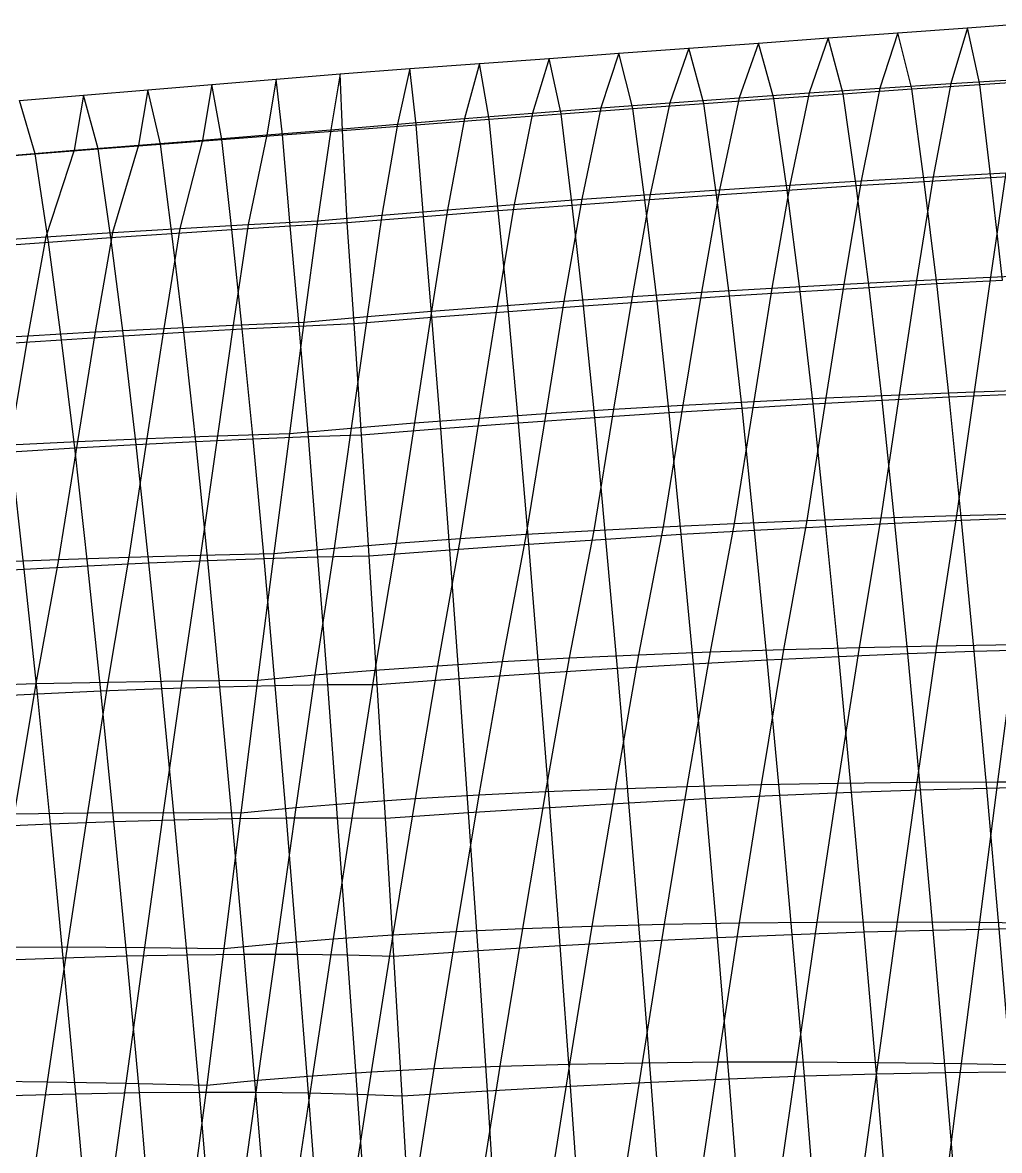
# Model space of a CAD drawing. Extents: x -429 to 429, y -1 to 209.
# Drawn here: x -342.63 to -325.05, y 180.01 to 200.31 of the extents above; entities that cross this region are included whole.
import ezdxf

# ---------------------------------------------------------------- set-up
doc = ezdxf.new("R2010")
doc.units = 0

msp = doc.modelspace()

# ---------------------------------------------------------------- linework, layer by layer
at = {"layer": 'default', "color": 5, "linetype": 'CONTINUOUS'}
for p, q in [((-325.628, 200.216, 116.502), (-324.374, 200.308, 115.366)), ((-328.136, 200.032, 118.772), (-326.882, 200.124, 117.637)), ((-326.882, 200.124, 117.637), (-327.206, 199.127, 117.344)), ((-326.882, 200.124, 117.637), (-325.628, 200.216, 116.502)), ((-325.628, 200.216, 116.502), (-325.926, 199.21, 116.236)), ((-330.645, 199.848, 121.042), (-329.391, 199.94, 119.907)), ((-329.391, 199.94, 119.907), (-329.737, 198.955, 119.595)), ((-329.391, 199.94, 119.907), (-328.136, 200.032, 118.772)), ((-328.136, 200.032, 118.772), (-328.476, 199.043, 118.464)), ((-333.154, 199.664, 123.312), (-331.899, 199.756, 122.177)), ((-331.899, 199.756, 122.177), (-332.227, 198.773, 121.891)), ((-331.899, 199.756, 122.177), (-330.645, 199.848, 121.042)), ((-330.645, 199.848, 121.042), (-330.987, 198.866, 120.738)), ((-335.662, 199.48, 125.582), (-334.408, 199.572, 124.447)), ((-334.408, 199.572, 124.447), (-334.677, 198.581, 124.232)), ((-334.408, 199.572, 124.447), (-333.154, 199.664, 123.312)), ((-333.154, 199.664, 123.312), (-333.457, 198.678, 123.056)), ((-339.226, 199.196, 129.067), (-338.071, 199.292, 127.892)), ((-338.071, 199.292, 127.892), (-338.24, 198.286, 127.792)), ((-338.071, 199.292, 127.892), (-336.917, 199.388, 126.718)), ((-336.917, 199.388, 126.718), (-337.085, 198.378, 126.616)), ((-336.917, 199.388, 126.718), (-337.085, 198.378, 126.616)), ((-336.917, 199.388, 126.718), (-335.662, 199.48, 125.582)), ((-335.662, 199.48, 125.582), (-335.886, 198.481, 125.419)), ((-325.926, 199.21, 116.236), (-324.636, 199.289, 115.139)), ((-341.536, 199.003, 131.416), (-340.381, 199.099, 130.241)), ((-340.381, 199.099, 130.241), (-340.55, 198.101, 130.143)), ((-340.381, 199.099, 130.241), (-339.226, 199.196, 129.067)), ((-339.226, 199.196, 129.067), (-339.395, 198.194, 128.968)), ((-328.476, 199.043, 118.464), (-327.206, 199.127, 117.344)), ((-327.206, 199.127, 117.344), (-327.543, 197.46, 117.084)), ((-327.206, 199.127, 117.344), (-325.926, 199.21, 116.236)), ((-325.926, 199.21, 116.236), (-326.246, 197.534, 115.991)), ((-342.69, 198.907, 132.59), (-341.536, 199.003, 131.416)), ((-341.536, 199.003, 131.416), (-341.704, 198.009, 131.319)), ((-330.987, 198.866, 120.738), (-329.737, 198.955, 119.595)), ((-329.737, 198.955, 119.595), (-330.089, 197.301, 119.325)), ((-329.737, 198.955, 119.595), (-328.476, 199.043, 118.464)), ((-328.476, 199.043, 118.464), (-328.824, 197.382, 118.195)), ((-333.457, 198.678, 123.056), (-332.227, 198.773, 121.891)), ((-332.227, 198.773, 121.891), (-332.57, 197.128, 121.641)), ((-332.227, 198.773, 121.891), (-330.987, 198.866, 120.738)), ((-330.987, 198.866, 120.738), (-331.338, 197.216, 120.474)), ((-337.085, 198.378, 126.616), (-335.886, 198.481, 125.419)), ((-335.886, 198.481, 125.419), (-336.165, 196.841, 125.246)), ((-335.886, 198.481, 125.419), (-334.677, 198.581, 124.232)), ((-334.677, 198.581, 124.232), (-334.984, 196.94, 124.027)), ((-334.677, 198.581, 124.232), (-333.457, 198.678, 123.056)), ((-333.457, 198.678, 123.056), (-333.786, 197.036, 122.825)), ((-339.395, 198.194, 128.968), (-338.24, 198.286, 127.792)), ((-338.24, 198.286, 127.792), (-338.574, 196.673, 127.565)), ((-338.24, 198.286, 127.792), (-337.085, 198.378, 126.616)), ((-337.085, 198.378, 126.616), (-337.328, 196.739, 126.483)), ((-337.085, 198.378, 126.616), (-337.328, 196.739, 126.483)), ((-341.704, 198.009, 131.319), (-340.55, 198.101, 130.143)), ((-340.55, 198.101, 130.143), (-341.018, 196.53, 129.783)), ((-340.55, 198.101, 130.143), (-339.395, 198.194, 128.968)), ((-339.395, 198.194, 128.968), (-339.804, 196.603, 128.665)), ((-342.859, 197.917, 132.495), (-341.704, 198.009, 131.319)), ((-341.704, 198.009, 131.319), (-342.216, 196.453, 130.919)), ((-327.543, 197.46, 117.084), (-326.246, 197.534, 115.991)), ((-326.246, 197.534, 115.991), (-326.545, 195.667, 115.783)), ((-326.246, 197.534, 115.991), (-324.934, 197.604, 114.918)), ((-324.934, 197.604, 114.918), (-325.215, 195.729, 114.727)), ((-331.338, 197.216, 120.474), (-330.089, 197.301, 119.325)), ((-330.089, 197.301, 119.325), (-330.415, 195.457, 119.099)), ((-330.089, 197.301, 119.325), (-328.824, 197.382, 118.195)), ((-328.824, 197.382, 118.195), (-329.146, 195.531, 117.969)), ((-328.824, 197.382, 118.195), (-327.543, 197.46, 117.084)), ((-327.543, 197.46, 117.084), (-327.855, 195.601, 116.863)), ((-333.786, 197.036, 122.825), (-332.57, 197.128, 121.641)), ((-332.57, 197.128, 121.641), (-332.889, 195.294, 121.43)), ((-332.57, 197.128, 121.641), (-331.338, 197.216, 120.474)), ((-331.338, 197.216, 120.474), (-331.663, 195.378, 120.252)), ((-336.165, 196.841, 125.246), (-334.984, 196.94, 124.027)), ((-334.984, 196.94, 124.027), (-335.275, 195.115, 123.853)), ((-334.984, 196.94, 124.027), (-333.786, 197.036, 122.825)), ((-333.786, 197.036, 122.825), (-334.093, 195.207, 122.63)), ((-339.804, 196.603, 128.665), (-338.574, 196.673, 127.565)), ((-338.574, 196.673, 127.565), (-338.841, 194.864, 127.419)), ((-338.574, 196.673, 127.565), (-337.328, 196.739, 126.483)), ((-337.328, 196.739, 126.483), (-337.569, 194.919, 126.365)), ((-337.328, 196.739, 126.483), (-337.569, 194.919, 126.365)), ((-337.328, 196.739, 126.483), (-336.165, 196.841, 125.246)), ((-336.165, 196.841, 125.246), (-336.434, 195.019, 125.098)), ((-343.398, 196.372, 132.072), (-342.216, 196.453, 130.919)), ((-342.216, 196.453, 130.919), (-342.538, 194.673, 130.723)), ((-342.216, 196.453, 130.919), (-341.018, 196.53, 129.783)), ((-341.018, 196.53, 129.783), (-341.326, 194.741, 129.598)), ((-341.018, 196.53, 129.783), (-339.804, 196.603, 128.665)), ((-339.804, 196.603, 128.665), (-340.094, 194.805, 128.497)), ((-327.855, 195.601, 116.863), (-326.545, 195.667, 115.783)), ((-326.545, 195.667, 115.783), (-326.855, 193.611, 115.575)), ((-326.545, 195.667, 115.783), (-325.215, 195.729, 114.727)), ((-325.215, 195.729, 114.727), (-325.509, 193.663, 114.535)), ((-325.215, 195.729, 114.727), (-323.865, 195.786, 113.697)), ((-331.663, 195.378, 120.252), (-330.415, 195.457, 119.099)), ((-330.415, 195.457, 119.099), (-330.748, 193.424, 118.877)), ((-330.415, 195.457, 119.099), (-329.146, 195.531, 117.969)), ((-329.146, 195.531, 117.969), (-329.475, 193.492, 117.747)), ((-329.146, 195.531, 117.969), (-327.855, 195.601, 116.863)), ((-327.855, 195.601, 116.863), (-328.177, 193.554, 116.646)), ((-334.093, 195.207, 122.63), (-332.889, 195.294, 121.43)), ((-332.889, 195.294, 121.43), (-333.218, 193.274, 121.223)), ((-332.889, 195.294, 121.43), (-331.663, 195.378, 120.252)), ((-331.663, 195.378, 120.252), (-331.996, 193.352, 120.036)), ((-336.434, 195.019, 125.098), (-335.275, 195.115, 123.853)), ((-335.275, 195.115, 123.853), (-335.58, 193.104, 123.679)), ((-335.275, 195.115, 123.853), (-334.093, 195.207, 122.63)), ((-334.093, 195.207, 122.63), (-334.413, 193.192, 122.437)), ((-340.094, 194.805, 128.497), (-338.841, 194.864, 127.419)), ((-338.841, 194.864, 127.419), (-339.126, 192.871, 127.269)), ((-338.841, 194.864, 127.419), (-337.569, 194.919, 126.365)), ((-337.569, 194.919, 126.365), (-337.83, 192.914, 126.24)), ((-337.569, 194.919, 126.365), (-337.83, 192.914, 126.24)), ((-337.569, 194.919, 126.365), (-336.434, 195.019, 125.098)), ((-336.434, 195.019, 125.098), (-336.72, 193.011, 124.946)), ((-343.729, 194.6, 131.871), (-342.538, 194.673, 130.723)), ((-342.538, 194.673, 130.723), (-342.869, 192.711, 130.531)), ((-342.538, 194.673, 130.723), (-341.326, 194.741, 129.598)), ((-341.326, 194.741, 129.598), (-341.646, 192.77, 129.415)), ((-341.326, 194.741, 129.598), (-340.094, 194.805, 128.497)), ((-340.094, 194.805, 128.497), (-340.398, 192.823, 128.328)), ((-328.177, 193.554, 116.646), (-326.855, 193.611, 115.575)), ((-326.855, 193.611, 115.575), (-327.186, 191.398, 115.355)), ((-326.855, 193.611, 115.575), (-325.509, 193.663, 114.535)), ((-325.509, 193.663, 114.535), (-325.825, 191.439, 114.329)), ((-325.509, 193.663, 114.535), (-324.141, 193.71, 113.525)), ((-331.996, 193.352, 120.036), (-330.748, 193.424, 118.877)), ((-330.748, 193.424, 118.877), (-331.105, 191.237, 118.643)), ((-330.748, 193.424, 118.877), (-329.475, 193.492, 117.747)), ((-329.475, 193.492, 117.747), (-329.827, 191.296, 117.512)), ((-329.475, 193.492, 117.747), (-328.177, 193.554, 116.646)), ((-328.177, 193.554, 116.646), (-328.521, 191.35, 116.416)), ((-334.413, 193.192, 122.437), (-333.218, 193.274, 121.223)), ((-333.218, 193.274, 121.223), (-333.569, 191.1, 121.004)), ((-333.218, 193.274, 121.223), (-331.996, 193.352, 120.036)), ((-331.996, 193.352, 120.036), (-332.352, 191.171, 119.807)), ((-337.83, 192.914, 126.24), (-336.72, 193.011, 124.946)), ((-336.72, 193.011, 124.946), (-337.028, 190.851, 124.783)), ((-336.72, 193.011, 124.946), (-335.58, 193.104, 123.679)), ((-335.58, 193.104, 123.679), (-335.908, 190.939, 123.493)), ((-335.58, 193.104, 123.679), (-334.413, 193.192, 122.437)), ((-334.413, 193.192, 122.437), (-334.755, 191.022, 122.233)), ((-341.646, 192.77, 129.415), (-340.398, 192.823, 128.328)), ((-340.398, 192.823, 128.328), (-340.723, 190.69, 128.147)), ((-340.398, 192.823, 128.328), (-339.126, 192.871, 127.269)), ((-339.126, 192.871, 127.269), (-339.431, 190.726, 127.108)), ((-339.126, 192.871, 127.269), (-337.83, 192.914, 126.24)), ((-337.83, 192.914, 126.24), (-338.113, 190.756, 126.103)), ((-337.83, 192.914, 126.24), (-338.113, 190.756, 126.103)), ((-342.869, 192.711, 130.531), (-341.646, 192.77, 129.415)), ((-341.646, 192.77, 129.415), (-341.987, 190.648, 129.221)), ((-328.521, 191.35, 116.416), (-327.186, 191.398, 115.355)), ((-327.186, 191.398, 115.355), (-327.579, 189.065, 115.064)), ((-327.186, 191.398, 115.355), (-325.825, 191.439, 114.329)), ((-325.825, 191.439, 114.329), (-326.187, 189.094, 114.071)), ((-325.825, 191.439, 114.329), (-324.437, 191.475, 113.341)), ((-333.569, 191.1, 121.004), (-332.352, 191.171, 119.807)), ((-332.352, 191.171, 119.807), (-332.794, 188.876, 119.495)), ((-332.352, 191.171, 119.807), (-331.105, 191.237, 118.643)), ((-331.105, 191.237, 118.643), (-331.547, 188.934, 118.321)), ((-331.105, 191.237, 118.643), (-329.827, 191.296, 117.512)), ((-329.827, 191.296, 117.512), (-330.261, 188.985, 117.19)), ((-329.827, 191.296, 117.512), (-328.521, 191.35, 116.416)), ((-328.521, 191.35, 116.416), (-328.938, 189.029, 116.104)), ((-335.908, 190.939, 123.493), (-334.755, 191.022, 122.233)), ((-334.755, 191.022, 122.233), (-335.168, 188.736, 121.968)), ((-334.755, 191.022, 122.233), (-333.569, 191.1, 121.004)), ((-333.569, 191.1, 121.004), (-334.002, 188.81, 120.711)), ((-338.113, 190.756, 126.103), (-337.028, 190.851, 124.783)), ((-337.028, 190.851, 124.783), (-337.371, 188.569, 124.597)), ((-337.028, 190.851, 124.783), (-335.908, 190.939, 123.493)), ((-335.908, 190.939, 123.493), (-336.291, 188.656, 123.263)), ((-343.223, 190.6, 130.328), (-341.987, 190.648, 129.221)), ((-341.987, 190.648, 129.221), (-342.393, 188.413, 128.962)), ((-341.987, 190.648, 129.221), (-340.723, 190.69, 128.147)), ((-340.723, 190.69, 128.147), (-341.097, 188.441, 127.918)), ((-340.723, 190.69, 128.147), (-339.431, 190.726, 127.108)), ((-339.431, 190.726, 127.108), (-339.767, 188.461, 126.919)), ((-339.431, 190.726, 127.108), (-338.113, 190.756, 126.103)), ((-338.113, 190.756, 126.103), (-338.405, 188.474, 125.966)), ((-338.113, 190.756, 126.103), (-338.405, 188.474, 125.966)), ((-331.547, 188.934, 118.321), (-330.261, 188.985, 117.19)), ((-330.261, 188.985, 117.19), (-330.676, 186.565, 116.895)), ((-330.261, 188.985, 117.19), (-328.938, 189.029, 116.104)), ((-328.938, 189.029, 116.104), (-329.339, 186.599, 115.817)), ((-328.938, 189.029, 116.104), (-327.579, 189.065, 115.064)), ((-327.579, 189.065, 115.064), (-327.96, 186.624, 114.794)), ((-327.579, 189.065, 115.064), (-326.187, 189.094, 114.071)), ((-326.187, 189.094, 114.071), (-326.541, 186.64, 113.828)), ((-326.187, 189.094, 114.071), (-324.762, 189.115, 113.126)), ((-324.762, 189.115, 113.126), (-325.086, 186.648, 112.92)), ((-336.291, 188.656, 123.263), (-335.168, 188.736, 121.968)), ((-335.168, 188.736, 121.968), (-335.569, 186.344, 121.723)), ((-335.168, 188.736, 121.968), (-334.002, 188.81, 120.711)), ((-334.002, 188.81, 120.711), (-334.419, 186.412, 120.443)), ((-334.002, 188.81, 120.711), (-332.794, 188.876, 119.495)), ((-332.794, 188.876, 119.495), (-333.219, 186.472, 119.21)), ((-332.794, 188.876, 119.495), (-331.547, 188.934, 118.321)), ((-331.547, 188.934, 118.321), (-331.97, 186.523, 118.027)), ((-338.405, 188.474, 125.966), (-337.371, 188.569, 124.597)), ((-337.371, 188.569, 124.597), (-337.714, 186.183, 124.419)), ((-337.371, 188.569, 124.597), (-336.291, 188.656, 123.263)), ((-336.291, 188.656, 123.263), (-336.668, 186.268, 123.05)), ((-343.653, 188.377, 130.05), (-342.393, 188.413, 128.962)), ((-342.393, 188.413, 128.962), (-342.786, 186.073, 128.722)), ((-342.393, 188.413, 128.962), (-341.097, 188.441, 127.918)), ((-341.097, 188.441, 127.918), (-341.464, 186.087, 127.703)), ((-341.097, 188.441, 127.918), (-339.767, 188.461, 126.919)), ((-339.767, 188.461, 126.919), (-340.102, 186.093, 126.738)), ((-339.767, 188.461, 126.919), (-338.405, 188.474, 125.966)), ((-338.405, 188.474, 125.966), (-338.704, 186.09, 125.83)), ((-338.405, 188.474, 125.966), (-338.704, 186.09, 125.83)), ((-333.219, 186.472, 119.21), (-331.97, 186.523, 118.027)), ((-331.97, 186.523, 118.027), (-332.388, 184.052, 117.744)), ((-331.97, 186.523, 118.027), (-330.676, 186.565, 116.895)), ((-330.676, 186.565, 116.895), (-331.086, 184.085, 116.611)), ((-330.676, 186.565, 116.895), (-329.339, 186.599, 115.817)), ((-329.339, 186.599, 115.817), (-329.735, 184.109, 115.539)), ((-329.339, 186.599, 115.817), (-327.96, 186.624, 114.794)), ((-327.96, 186.624, 114.794), (-328.337, 184.122, 114.531)), ((-327.96, 186.624, 114.794), (-326.541, 186.64, 113.828)), ((-326.541, 186.64, 113.828), (-326.895, 184.125, 113.589)), ((-326.541, 186.64, 113.828), (-325.086, 186.648, 112.92)), ((-325.086, 186.648, 112.92), (-325.412, 184.119, 112.715)), ((-325.086, 186.648, 112.92), (-323.596, 186.646, 112.072)), ((-336.668, 186.268, 123.05), (-335.569, 186.344, 121.723)), ((-335.569, 186.344, 121.723), (-335.968, 183.892, 121.488)), ((-335.569, 186.344, 121.723), (-334.419, 186.412, 120.443)), ((-334.419, 186.412, 120.443), (-334.831, 183.955, 120.185)), ((-334.419, 186.412, 120.443), (-333.219, 186.472, 119.21)), ((-333.219, 186.472, 119.21), (-333.637, 184.008, 118.936)), ((-338.704, 186.09, 125.83), (-337.714, 186.183, 124.419)), ((-337.714, 186.183, 124.419), (-338.059, 183.737, 124.243)), ((-337.714, 186.183, 124.419), (-336.668, 186.268, 123.05)), ((-336.668, 186.268, 123.05), (-337.045, 183.819, 122.841)), ((-342.786, 186.073, 128.722), (-341.464, 186.087, 127.703)), ((-341.464, 186.087, 127.703), (-341.829, 183.675, 127.492)), ((-341.464, 186.087, 127.703), (-340.102, 186.093, 126.738)), ((-340.102, 186.093, 126.738), (-340.439, 183.665, 126.559)), ((-340.102, 186.093, 126.738), (-338.704, 186.09, 125.83)), ((-338.704, 186.09, 125.83), (-339.009, 183.646, 125.69)), ((-338.704, 186.09, 125.83), (-339.009, 183.646, 125.69)), ((-332.388, 184.052, 117.744), (-331.086, 184.085, 116.611)), ((-331.086, 184.085, 116.611), (-331.483, 181.593, 116.342)), ((-331.086, 184.085, 116.611), (-329.735, 184.109, 115.539)), ((-329.735, 184.109, 115.539), (-330.12, 181.606, 115.275)), ((-329.735, 184.109, 115.539), (-328.337, 184.122, 114.531)), ((-328.337, 184.122, 114.531), (-328.705, 181.607, 114.279)), ((-328.337, 184.122, 114.531), (-326.895, 184.125, 113.589)), ((-326.895, 184.125, 113.589), (-327.243, 181.597, 113.357)), ((-326.895, 184.125, 113.589), (-325.412, 184.119, 112.715)), ((-325.412, 184.119, 112.715), (-325.738, 181.576, 112.512)), ((-325.412, 184.119, 112.715), (-323.892, 184.102, 111.911)), ((-337.045, 183.819, 122.841), (-335.968, 183.892, 121.488)), ((-335.968, 183.892, 121.488), (-336.358, 181.428, 121.262)), ((-335.968, 183.892, 121.488), (-334.831, 183.955, 120.185)), ((-334.831, 183.955, 120.185), (-335.233, 181.486, 119.94)), ((-334.831, 183.955, 120.185), (-333.637, 184.008, 118.936)), ((-333.637, 184.008, 118.936), (-334.043, 181.533, 118.677)), ((-333.637, 184.008, 118.936), (-332.388, 184.052, 117.744)), ((-332.388, 184.052, 117.744), (-332.792, 181.568, 117.477)), ((-343.175, 183.674, 128.489), (-341.829, 183.675, 127.492)), ((-341.829, 183.675, 127.492), (-342.189, 181.25, 127.288)), ((-341.829, 183.675, 127.492), (-340.439, 183.665, 126.559)), ((-340.439, 183.665, 126.559), (-340.776, 181.225, 126.381)), ((-340.439, 183.665, 126.559), (-339.009, 183.646, 125.69)), ((-339.009, 183.646, 125.69), (-338.059, 183.737, 124.243)), ((-338.059, 183.737, 124.243), (-338.404, 181.279, 124.069)), ((-338.059, 183.737, 124.243), (-337.045, 183.819, 122.841)), ((-337.045, 183.819, 122.841), (-337.416, 181.359, 122.639)), ((-339.009, 183.646, 125.69), (-339.32, 181.189, 125.547)), ((-339.009, 183.646, 125.69), (-339.32, 181.189, 125.547)), ((-336.358, 181.428, 121.262), (-335.233, 181.486, 119.94)), ((-335.233, 181.486, 119.94), (-335.622, 179.034, 119.705)), ((-335.233, 181.486, 119.94), (-334.043, 181.533, 118.677)), ((-334.043, 181.533, 118.677), (-334.435, 179.075, 118.43)), ((-334.043, 181.533, 118.677), (-332.792, 181.568, 117.477)), ((-332.792, 181.568, 117.477), (-333.183, 179.103, 117.223)), ((-332.792, 181.568, 117.477), (-331.483, 181.593, 116.342)), ((-331.483, 181.593, 116.342), (-331.868, 179.118, 116.085)), ((-331.483, 181.593, 116.342), (-330.12, 181.606, 115.275)), ((-330.12, 181.606, 115.275), (-330.494, 179.12, 115.022)), ((-330.12, 181.606, 115.275), (-328.705, 181.607, 114.279)), ((-328.705, 181.607, 114.279), (-329.066, 179.11, 114.036)), ((-328.705, 181.607, 114.279), (-327.243, 181.597, 113.357)), ((-327.243, 181.597, 113.357), (-327.588, 179.086, 113.13)), ((-327.243, 181.597, 113.357), (-325.738, 181.576, 112.512)), ((-325.738, 181.576, 112.512), (-326.064, 179.05, 112.307)), ((-325.738, 181.576, 112.512), (-324.193, 181.544, 111.744)), ((-343.556, 181.263, 128.267), (-342.189, 181.25, 127.288)), ((-342.189, 181.25, 127.288), (-342.545, 178.841, 127.088)), ((-342.189, 181.25, 127.288), (-340.776, 181.225, 126.381)), ((-339.32, 181.189, 125.547), (-338.404, 181.279, 124.069)), ((-338.404, 181.279, 124.069), (-338.748, 178.837, 123.893)), ((-338.404, 181.279, 124.069), (-337.416, 181.359, 122.639)), ((-337.416, 181.359, 122.639), (-337.781, 178.915, 122.441)), ((-337.416, 181.359, 122.639), (-336.358, 181.428, 121.262)), ((-336.358, 181.428, 121.262), (-336.738, 178.981, 121.044)), ((-340.776, 181.225, 126.381), (-341.113, 178.801, 126.202)), ((-340.776, 181.225, 126.381), (-339.32, 181.189, 125.547)), ((-339.32, 181.189, 125.547), (-339.636, 178.747, 125.396)), ((-339.32, 181.189, 125.547), (-339.636, 178.747, 125.396))]:
    msp.add_line(p, q, dxfattribs=at)
at = {"layer": 'default', "color": 3, "linetype": 'CONTINUOUS'}
for p, q in [((-325.628, 200.216, 116.502), (-324.374, 200.308, 115.366)), ((-328.136, 200.032, 118.772), (-326.882, 200.124, 117.637)), ((-326.882, 200.124, 117.637), (-325.628, 200.216, 116.502)), ((-326.628, 199.113, 117.99), (-326.882, 200.124, 117.637)), ((-325.407, 199.196, 116.819), (-325.628, 200.216, 116.502)), ((-330.645, 199.848, 121.042), (-329.391, 199.94, 119.907)), ((-329.391, 199.94, 119.907), (-328.136, 200.032, 118.772)), ((-329.112, 198.941, 120.29), (-329.391, 199.94, 119.907)), ((-327.863, 199.028, 119.148), (-328.136, 200.032, 118.772)), ((-333.154, 199.664, 123.312), (-331.899, 199.756, 122.177)), ((-331.899, 199.756, 122.177), (-330.645, 199.848, 121.042)), ((-331.649, 198.759, 122.532), (-331.899, 199.756, 122.177)), ((-330.374, 198.851, 121.418), (-330.645, 199.848, 121.042)), ((-335.662, 199.48, 125.582), (-334.408, 199.572, 124.447)), ((-334.408, 199.572, 124.447), (-333.154, 199.664, 123.312)), ((-334.238, 198.567, 124.713), (-334.408, 199.572, 124.447)), ((-332.937, 198.664, 123.63), (-333.154, 199.664, 123.312)), ((-339.226, 199.196, 129.067), (-338.071, 199.292, 127.892)), ((-338.071, 199.292, 127.892), (-336.917, 199.388, 126.718)), ((-337.955, 198.286, 128.08), (-338.071, 199.292, 127.892)), ((-336.917, 199.388, 126.718), (-335.662, 199.48, 125.582)), ((-336.878, 198.365, 126.834), (-336.917, 199.388, 126.718)), ((-336.878, 198.365, 126.834), (-336.917, 199.388, 126.718)), ((-335.552, 198.467, 125.781), (-335.662, 199.48, 125.582)), ((-341.536, 199.003, 131.416), (-340.381, 199.099, 130.241)), ((-340.381, 199.099, 130.241), (-339.226, 199.196, 129.067)), ((-340.153, 198.12, 130.535), (-340.381, 199.099, 130.241)), ((-339.047, 198.204, 129.314), (-339.226, 199.196, 129.067)), ((-327.863, 199.028, 119.148), (-326.628, 199.113, 117.99)), ((-326.628, 199.113, 117.99), (-325.407, 199.196, 116.819)), ((-326.405, 197.451, 118.357), (-326.628, 199.113, 117.99)), ((-325.407, 199.196, 116.819), (-324.199, 199.276, 115.633)), ((-325.204, 197.523, 117.163), (-325.407, 199.196, 116.819)), ((-342.69, 198.907, 132.59), (-341.536, 199.003, 131.416)), ((-342.409, 197.944, 132.938), (-342.69, 198.907, 132.59)), ((-341.274, 198.033, 131.743), (-341.536, 199.003, 131.416)), ((-330.374, 198.851, 121.418), (-329.112, 198.941, 120.29)), ((-329.112, 198.941, 120.29), (-327.863, 199.028, 119.148)), ((-328.875, 197.294, 120.675), (-329.112, 198.941, 120.29)), ((-327.629, 197.375, 119.528), (-327.863, 199.028, 119.148)), ((-332.937, 198.664, 123.63), (-331.649, 198.759, 122.532)), ((-331.649, 198.759, 122.532), (-330.374, 198.851, 121.418)), ((-331.431, 197.119, 122.899), (-331.649, 198.759, 122.532)), ((-330.142, 197.209, 121.799), (-330.374, 198.851, 121.418)), ((-335.552, 198.467, 125.781), (-334.238, 198.567, 124.713)), ((-334.238, 198.567, 124.713), (-332.937, 198.664, 123.63)), ((-334.071, 196.925, 125.024), (-334.238, 198.567, 124.713)), ((-332.741, 197.024, 123.974), (-332.937, 198.664, 123.63)), ((-339.047, 198.204, 129.314), (-337.955, 198.286, 128.08)), ((-337.955, 198.286, 128.08), (-336.878, 198.365, 126.834)), ((-337.817, 196.651, 128.337), (-337.955, 198.286, 128.08)), ((-336.878, 198.365, 126.834), (-335.552, 198.467, 125.781)), ((-336.789, 196.713, 127.049), (-336.878, 198.365, 126.834)), ((-336.789, 196.713, 127.049), (-336.878, 198.365, 126.834)), ((-335.42, 196.821, 126.049), (-335.552, 198.467, 125.781)), ((-341.274, 198.033, 131.743), (-340.153, 198.12, 130.535)), ((-340.153, 198.12, 130.535), (-339.047, 198.204, 129.314)), ((-339.946, 196.514, 130.854), (-340.153, 198.12, 130.535)), ((-338.869, 196.585, 129.605), (-339.047, 198.204, 129.314)), ((-343.558, 197.853, 134.119), (-342.409, 197.944, 132.938)), ((-342.409, 197.944, 132.938), (-341.274, 198.033, 131.743)), ((-342.169, 196.359, 133.289), (-342.409, 197.944, 132.938)), ((-341.046, 196.438, 132.082), (-341.274, 198.033, 131.743)), ((-326.405, 197.451, 118.357), (-325.204, 197.523, 117.163)), ((-325.204, 197.523, 117.163), (-324.025, 197.59, 115.947)), ((-324.994, 195.673, 117.53), (-325.204, 197.523, 117.163)), ((-330.142, 197.209, 121.799), (-328.875, 197.294, 120.675)), ((-328.875, 197.294, 120.675), (-327.629, 197.375, 119.528)), ((-328.641, 195.469, 121.072), (-328.875, 197.294, 120.675)), ((-327.629, 197.375, 119.528), (-326.405, 197.451, 118.357)), ((-327.397, 195.543, 119.921), (-327.629, 197.375, 119.528)), ((-326.181, 195.611, 118.74), (-326.405, 197.451, 118.357)), ((-332.741, 197.024, 123.974), (-331.431, 197.119, 122.899)), ((-331.431, 197.119, 122.899), (-330.142, 197.209, 121.799)), ((-331.213, 195.302, 123.281), (-331.431, 197.119, 122.899)), ((-329.913, 195.389, 122.192), (-330.142, 197.209, 121.799)), ((-335.42, 196.821, 126.049), (-334.071, 196.925, 125.024)), ((-334.071, 196.925, 125.024), (-332.741, 197.024, 123.974)), ((-333.89, 195.11, 125.362), (-334.071, 196.925, 125.024)), ((-332.539, 195.209, 124.338), (-332.741, 197.024, 123.974)), ((-338.869, 196.585, 129.605), (-337.817, 196.651, 128.337)), ((-337.817, 196.651, 128.337), (-336.789, 196.713, 127.049)), ((-337.657, 194.848, 128.629), (-337.817, 196.651, 128.337)), ((-336.789, 196.713, 127.049), (-335.42, 196.821, 126.049)), ((-336.667, 194.895, 127.311), (-336.789, 196.713, 127.049)), ((-336.667, 194.895, 127.311), (-336.789, 196.713, 127.049)), ((-335.267, 195.005, 126.353), (-335.42, 196.821, 126.049)), ((-341.046, 196.438, 132.082), (-339.946, 196.514, 130.854)), ((-339.946, 196.514, 130.854), (-338.869, 196.585, 129.605)), ((-339.732, 194.737, 131.193), (-339.946, 196.514, 130.854)), ((-338.679, 194.796, 129.924), (-338.869, 196.585, 129.605)), ((-343.315, 196.275, 134.475), (-342.169, 196.359, 133.289)), ((-342.169, 196.359, 133.289), (-341.046, 196.438, 132.082)), ((-341.932, 194.602, 133.653), (-342.169, 196.359, 133.289)), ((-340.817, 194.673, 132.436), (-341.046, 196.438, 132.082)), ((-326.181, 195.611, 118.74), (-324.994, 195.673, 117.53)), ((-329.913, 195.389, 122.192), (-328.641, 195.469, 121.072)), ((-328.641, 195.469, 121.072), (-327.397, 195.543, 119.921)), ((-328.407, 193.445, 121.482), (-328.641, 195.469, 121.072)), ((-327.397, 195.543, 119.921), (-326.181, 195.611, 118.74)), ((-327.164, 193.512, 120.327), (-327.397, 195.543, 119.921)), ((-325.955, 193.571, 119.137), (-326.181, 195.611, 118.74)), ((-332.539, 195.209, 124.338), (-331.213, 195.302, 123.281)), ((-331.213, 195.302, 123.281), (-329.913, 195.389, 122.192)), ((-330.994, 193.289, 123.678), (-331.213, 195.302, 123.281)), ((-329.685, 193.371, 122.599), (-329.913, 195.389, 122.192)), ((-335.267, 195.005, 126.353), (-333.89, 195.11, 125.362)), ((-333.89, 195.11, 125.362), (-332.539, 195.209, 124.338)), ((-333.706, 193.104, 125.719), (-333.89, 195.11, 125.362)), ((-332.335, 193.2, 124.718), (-332.539, 195.209, 124.338)), ((-338.679, 194.796, 129.924), (-337.657, 194.848, 128.629)), ((-337.657, 194.848, 128.629), (-336.667, 194.895, 127.311)), ((-337.489, 192.857, 128.943), (-337.657, 194.848, 128.629)), ((-336.667, 194.895, 127.311), (-335.267, 195.005, 126.353)), ((-336.534, 192.89, 127.597), (-336.667, 194.895, 127.311)), ((-336.534, 192.89, 127.597), (-336.667, 194.895, 127.311)), ((-335.106, 193.001, 126.679), (-335.267, 195.005, 126.353)), ((-341.932, 194.602, 133.653), (-340.817, 194.673, 132.436)), ((-340.817, 194.673, 132.436), (-339.732, 194.737, 131.193)), ((-340.587, 192.716, 132.804), (-340.817, 194.673, 132.436)), ((-339.732, 194.737, 131.193), (-338.679, 194.796, 129.924)), ((-339.516, 192.77, 131.547), (-339.732, 194.737, 131.193)), ((-338.483, 192.817, 130.26), (-338.679, 194.796, 129.924)), ((-343.076, 194.526, 134.842), (-341.932, 194.602, 133.653)), ((-341.694, 192.654, 134.029), (-341.932, 194.602, 133.653)), ((-325.955, 193.571, 119.137), (-324.783, 193.623, 117.912)), ((-329.685, 193.371, 122.599), (-328.407, 193.445, 121.482)), ((-328.407, 193.445, 121.482), (-327.164, 193.512, 120.327)), ((-328.177, 191.243, 121.9), (-328.407, 193.445, 121.482)), ((-327.164, 193.512, 120.327), (-325.955, 193.571, 119.137)), ((-326.934, 191.303, 120.743), (-327.164, 193.512, 120.327)), ((-325.732, 191.353, 119.544), (-325.955, 193.571, 119.137)), ((-333.706, 193.104, 125.719), (-332.335, 193.2, 124.718)), ((-332.335, 193.2, 124.718), (-330.994, 193.289, 123.678)), ((-332.133, 191.015, 125.11), (-332.335, 193.2, 124.718)), ((-330.994, 193.289, 123.678), (-329.685, 193.371, 122.599)), ((-330.778, 191.1, 124.085), (-330.994, 193.289, 123.678)), ((-329.458, 191.176, 123.015), (-329.685, 193.371, 122.599)), ((-336.534, 192.89, 127.597), (-335.106, 193.001, 126.679)), ((-335.106, 193.001, 126.679), (-333.706, 193.104, 125.719)), ((-334.944, 190.822, 127.019), (-335.106, 193.001, 126.679)), ((-333.522, 190.923, 126.088), (-333.706, 193.104, 125.719)), ((-339.516, 192.77, 131.547), (-338.483, 192.817, 130.26)), ((-338.483, 192.817, 130.26), (-337.489, 192.857, 128.943)), ((-338.287, 190.667, 130.608), (-338.483, 192.817, 130.26)), ((-337.489, 192.857, 128.943), (-336.534, 192.89, 127.597)), ((-337.319, 190.694, 129.27), (-337.489, 192.857, 128.943)), ((-336.398, 190.713, 127.901), (-336.534, 192.89, 127.597)), ((-336.398, 190.713, 127.901), (-336.534, 192.89, 127.597)), ((-342.838, 192.586, 135.221), (-341.694, 192.654, 134.029)), ((-341.694, 192.654, 134.029), (-340.587, 192.716, 132.804)), ((-341.46, 190.535, 134.414), (-341.694, 192.654, 134.029)), ((-340.587, 192.716, 132.804), (-339.516, 192.77, 131.547)), ((-340.359, 190.587, 133.181), (-340.587, 192.716, 132.804)), ((-339.301, 190.631, 131.912), (-339.516, 192.77, 131.547)), ((-342.603, 190.475, 135.609), (-342.838, 192.586, 135.221)), ((-325.732, 191.353, 119.544), (-324.571, 191.395, 118.306)), ((-330.778, 191.1, 124.085), (-329.458, 191.176, 123.015)), ((-329.458, 191.176, 123.015), (-328.177, 191.243, 121.9)), ((-329.23, 188.842, 123.445), (-329.458, 191.176, 123.015)), ((-328.177, 191.243, 121.9), (-326.934, 191.303, 120.743)), ((-327.944, 188.903, 122.333), (-328.177, 191.243, 121.9)), ((-326.934, 191.303, 120.743), (-325.732, 191.353, 119.544)), ((-326.701, 188.954, 121.173), (-326.934, 191.303, 120.743)), ((-325.505, 188.995, 119.966), (-325.732, 191.353, 119.544)), ((-333.522, 190.923, 126.088), (-332.133, 191.015, 125.11)), ((-332.133, 191.015, 125.11), (-330.778, 191.1, 124.085)), ((-331.927, 188.693, 125.517), (-332.133, 191.015, 125.11)), ((-330.558, 188.772, 124.507), (-330.778, 191.1, 124.085)), ((-336.398, 190.713, 127.901), (-334.944, 190.822, 127.019)), ((-334.944, 190.822, 127.019), (-333.522, 190.923, 126.088)), ((-334.776, 188.507, 127.377), (-334.944, 190.822, 127.019)), ((-333.333, 188.604, 126.474), (-333.522, 190.923, 126.088)), ((-341.46, 190.535, 134.414), (-340.359, 190.587, 133.181)), ((-340.359, 190.587, 133.181), (-339.301, 190.631, 131.912)), ((-340.128, 188.325, 133.572), (-340.359, 190.587, 133.181)), ((-339.301, 190.631, 131.912), (-338.287, 190.667, 130.608)), ((-339.082, 188.358, 132.291), (-339.301, 190.631, 131.912)), ((-338.287, 190.667, 130.608), (-337.319, 190.694, 129.27)), ((-338.086, 188.381, 130.972), (-338.287, 190.667, 130.608)), ((-337.319, 190.694, 129.27), (-336.398, 190.713, 127.901)), ((-337.142, 188.395, 129.615), (-337.319, 190.694, 129.27)), ((-336.252, 188.4, 128.224), (-336.398, 190.713, 127.901)), ((-336.252, 188.4, 128.224), (-336.398, 190.713, 127.901)), ((-343.786, 190.407, 136.764), (-342.603, 190.475, 135.609)), ((-342.603, 190.475, 135.609), (-341.46, 190.535, 134.414)), ((-342.365, 188.232, 136.009), (-342.603, 190.475, 135.609)), ((-341.223, 188.283, 134.812), (-341.46, 190.535, 134.414)), ((-327.944, 188.903, 122.333), (-326.701, 188.954, 121.173)), ((-326.701, 188.954, 121.173), (-325.505, 188.995, 119.966)), ((-326.472, 186.503, 121.606), (-326.701, 188.954, 121.173)), ((-325.505, 188.995, 119.966), (-324.356, 189.027, 118.715)), ((-325.28, 186.535, 120.392), (-325.505, 188.995, 119.966)), ((-331.927, 188.693, 125.517), (-330.558, 188.772, 124.507)), ((-330.558, 188.772, 124.507), (-329.23, 188.842, 123.445)), ((-330.342, 186.344, 124.932), (-330.558, 188.772, 124.507)), ((-329.23, 188.842, 123.445), (-327.944, 188.903, 122.333)), ((-329.005, 186.407, 123.878), (-329.23, 188.842, 123.445)), ((-327.714, 186.46, 122.769), (-327.944, 188.903, 122.333)), ((-334.776, 188.507, 127.377), (-333.333, 188.604, 126.474)), ((-333.333, 188.604, 126.474), (-331.927, 188.693, 125.517)), ((-333.144, 186.187, 126.867), (-333.333, 188.604, 126.474)), ((-331.723, 186.27, 125.929), (-331.927, 188.693, 125.517)), ((-340.128, 188.325, 133.572), (-339.082, 188.358, 132.291)), ((-339.082, 188.358, 132.291), (-338.086, 188.381, 130.972)), ((-338.864, 185.986, 132.676), (-339.082, 188.358, 132.291)), ((-338.086, 188.381, 130.972), (-337.142, 188.395, 129.615)), ((-337.884, 185.997, 131.343), (-338.086, 188.381, 130.972)), ((-337.142, 188.395, 129.615), (-336.252, 188.4, 128.224)), ((-336.963, 185.999, 129.97), (-337.142, 188.395, 129.615)), ((-336.252, 188.4, 128.224), (-334.776, 188.507, 127.377)), ((-336.101, 185.99, 128.56), (-336.252, 188.4, 128.224)), ((-336.101, 185.99, 128.56), (-336.252, 188.4, 128.224)), ((-334.605, 186.093, 127.745), (-334.776, 188.507, 127.377)), ((-343.553, 188.172, 137.162), (-342.365, 188.232, 136.009)), ((-342.365, 188.232, 136.009), (-341.223, 188.283, 134.812)), ((-342.132, 185.891, 136.413), (-342.365, 188.232, 136.009)), ((-341.223, 188.283, 134.812), (-340.128, 188.325, 133.572)), ((-340.99, 185.933, 135.213), (-341.223, 188.283, 134.812)), ((-339.9, 185.964, 133.967), (-340.128, 188.325, 133.572)), ((-327.714, 186.46, 122.769), (-326.472, 186.503, 121.606)), ((-326.472, 186.503, 121.606), (-325.28, 186.535, 120.392)), ((-326.244, 183.98, 122.043), (-326.472, 186.503, 121.606)), ((-325.28, 186.535, 120.392), (-324.142, 186.556, 119.129)), ((-325.057, 184.003, 120.822), (-325.28, 186.535, 120.392)), ((-331.723, 186.27, 125.929), (-330.342, 186.344, 124.932)), ((-330.342, 186.344, 124.932), (-329.005, 186.407, 123.878)), ((-330.127, 183.845, 125.362), (-330.342, 186.344, 124.932)), ((-329.005, 186.407, 123.878), (-327.714, 186.46, 122.769)), ((-328.781, 183.901, 124.315), (-329.005, 186.407, 123.878)), ((-327.486, 183.947, 123.208), (-327.714, 186.46, 122.769)), ((-334.605, 186.093, 127.745), (-333.144, 186.187, 126.867)), ((-333.144, 186.187, 126.867), (-331.723, 186.27, 125.929)), ((-332.956, 183.7, 127.265), (-333.144, 186.187, 126.867)), ((-331.519, 183.778, 126.346), (-331.723, 186.27, 125.929)), ((-342.132, 185.891, 136.413), (-340.99, 185.933, 135.213)), ((-340.99, 185.933, 135.213), (-339.9, 185.964, 133.967)), ((-340.758, 183.514, 135.618), (-340.99, 185.933, 135.213)), ((-339.9, 185.964, 133.967), (-338.864, 185.986, 132.676)), ((-339.673, 183.535, 134.365), (-339.9, 185.964, 133.967)), ((-338.864, 185.986, 132.676), (-337.884, 185.997, 131.343)), ((-338.647, 183.546, 133.064), (-338.864, 185.986, 132.676)), ((-337.884, 185.997, 131.343), (-336.963, 185.999, 129.97)), ((-337.683, 183.545, 131.718), (-337.884, 185.997, 131.343)), ((-336.963, 185.999, 129.97), (-336.101, 185.99, 128.56)), ((-336.783, 183.534, 130.329), (-336.963, 185.999, 129.97)), ((-336.101, 185.99, 128.56), (-334.605, 186.093, 127.745)), ((-335.949, 183.512, 128.901), (-336.101, 185.99, 128.56)), ((-335.949, 183.512, 128.901), (-336.101, 185.99, 128.56)), ((-334.434, 183.611, 128.118), (-334.605, 186.093, 127.745)), ((-343.325, 185.84, 137.564), (-342.132, 185.891, 136.413)), ((-341.9, 183.482, 136.82), (-342.132, 185.891, 136.413)), ((-330.127, 183.845, 125.362), (-328.781, 183.901, 124.315)), ((-328.781, 183.901, 124.315), (-327.486, 183.947, 123.208)), ((-328.563, 181.354, 124.75), (-328.781, 183.901, 124.315)), ((-327.486, 183.947, 123.208), (-326.244, 183.98, 122.043)), ((-327.263, 181.391, 123.645), (-327.486, 183.947, 123.208)), ((-326.244, 183.98, 122.043), (-325.057, 184.003, 120.822)), ((-326.02, 181.416, 122.477), (-326.244, 183.98, 122.043)), ((-325.057, 184.003, 120.822), (-323.928, 184.014, 119.548)), ((-324.838, 181.429, 121.25), (-325.057, 184.003, 120.822)), ((-334.434, 183.611, 128.118), (-332.956, 183.7, 127.265)), ((-332.956, 183.7, 127.265), (-331.519, 183.778, 126.346)), ((-332.771, 181.172, 127.663), (-332.956, 183.7, 127.265)), ((-331.519, 183.778, 126.346), (-330.127, 183.845, 125.362)), ((-331.32, 181.244, 126.762), (-331.519, 183.778, 126.346)), ((-329.916, 181.305, 125.79), (-330.127, 183.845, 125.362)), ((-343.097, 183.44, 137.969), (-341.9, 183.482, 136.82)), ((-341.9, 183.482, 136.82), (-340.758, 183.514, 135.618)), ((-341.674, 181.033, 137.225), (-341.9, 183.482, 136.82)), ((-340.758, 183.514, 135.618), (-339.673, 183.535, 134.365)), ((-340.531, 181.055, 136.021), (-340.758, 183.514, 135.618)), ((-339.673, 183.535, 134.365), (-338.647, 183.546, 133.064)), ((-339.45, 181.065, 134.762), (-339.673, 183.535, 134.365)), ((-338.647, 183.546, 133.064), (-337.683, 183.545, 131.718)), ((-338.434, 181.065, 133.451), (-338.647, 183.546, 133.064)), ((-337.683, 183.545, 131.718), (-336.783, 183.534, 130.329)), ((-337.485, 181.052, 132.093), (-337.683, 183.545, 131.718)), ((-336.783, 183.534, 130.329), (-335.949, 183.512, 128.901)), ((-336.606, 181.029, 130.689), (-336.783, 183.534, 130.329)), ((-335.949, 183.512, 128.901), (-334.434, 183.611, 128.118)), ((-335.799, 180.994, 129.245), (-335.949, 183.512, 128.901)), ((-335.799, 180.994, 129.245), (-335.949, 183.512, 128.901)), ((-334.265, 181.089, 128.491), (-334.434, 183.611, 128.118)), ((-326.02, 181.416, 122.477), (-324.838, 181.429, 121.25)), ((-332.771, 181.172, 127.663), (-331.32, 181.244, 126.762)), ((-331.32, 181.244, 126.762), (-329.916, 181.305, 125.79)), ((-331.13, 178.694, 127.169), (-331.32, 181.244, 126.762)), ((-329.916, 181.305, 125.79), (-328.563, 181.354, 124.75)), ((-329.716, 178.747, 126.208), (-329.916, 181.305, 125.79)), ((-328.563, 181.354, 124.75), (-327.263, 181.391, 123.645)), ((-328.355, 178.788, 125.175), (-328.563, 181.354, 124.75)), ((-327.263, 181.391, 123.645), (-326.02, 181.416, 122.477)), ((-327.051, 178.817, 124.072), (-327.263, 181.391, 123.645)), ((-325.808, 178.833, 122.901), (-326.02, 181.416, 122.477)), ((-342.875, 181, 138.372), (-341.674, 181.033, 137.225)), ((-341.674, 181.033, 137.225), (-340.531, 181.055, 136.021)), ((-341.458, 178.566, 137.621), (-341.674, 181.033, 137.225)), ((-340.531, 181.055, 136.021), (-339.45, 181.065, 134.762)), ((-340.315, 178.578, 136.414), (-340.531, 181.055, 136.021)), ((-339.45, 181.065, 134.762), (-338.434, 181.065, 133.451)), ((-339.238, 178.579, 135.15), (-339.45, 181.065, 134.762)), ((-338.434, 181.065, 133.451), (-337.485, 181.052, 132.093)), ((-338.231, 178.567, 133.831), (-338.434, 181.065, 133.451)), ((-337.485, 181.052, 132.093), (-336.606, 181.029, 130.689)), ((-337.295, 178.544, 132.462), (-337.485, 181.052, 132.093)), ((-336.606, 181.029, 130.689), (-335.799, 180.994, 129.245)), ((-336.434, 178.509, 131.045), (-336.606, 181.029, 130.689)), ((-335.799, 180.994, 129.245), (-334.265, 181.089, 128.491)), ((-334.265, 181.089, 128.491), (-332.771, 181.172, 127.663)), ((-334.102, 178.551, 128.86), (-334.265, 181.089, 128.491)), ((-332.594, 178.628, 128.053), (-332.771, 181.172, 127.663)), ((-335.651, 178.462, 129.586), (-335.799, 180.994, 129.245)), ((-335.651, 178.462, 129.586), (-335.799, 180.994, 129.245))]:
    msp.add_line(p, q, dxfattribs=at)

doc.saveas('drawing.dxf')
